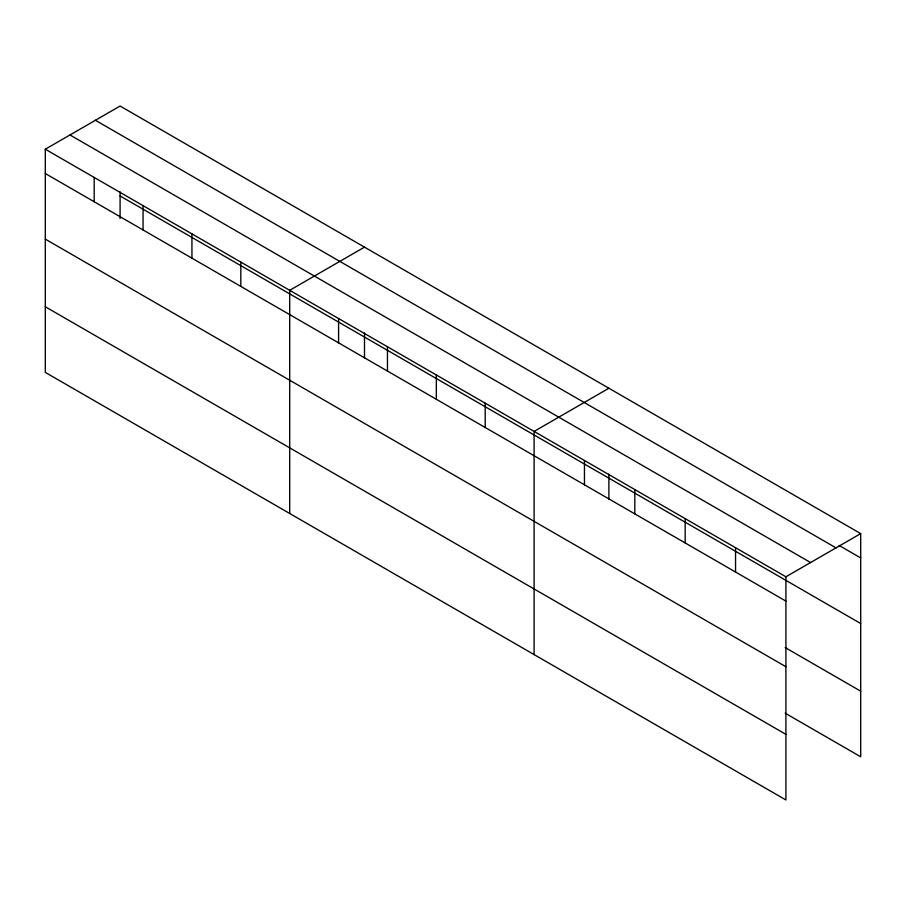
<?xml version="1.0" encoding="UTF-8"?>
<svg xmlns="http://www.w3.org/2000/svg" width="906" height="906" viewBox="0 0 906 906"><rect width="100%" height="100%" fill="white"/><g stroke="black" fill="none" stroke-linecap="round" stroke-linejoin="round"><path stroke-width="1.36" d="M45.3 149.218L785.91 576.794L785.91 799.964L45.3 372.389L45.3 149.218L120.09 106.036L860.7 533.611L860.7 756.782L785.162 713.169M364.495 247.134L289.705 290.316L289.705 513.487M608.889 388.232L534.098 431.415L534.098 654.596M785.91 576.794L860.7 533.611M839.115 545.457L860.7 557.926M95.413 120.283L836.023 547.87M69.977 134.96L810.587 562.547M120.09 195.956L860.7 623.543M45.3 173.522L785.91 601.108M785.162 647.552L860.7 691.165M45.3 239.139L785.91 666.725M45.3 306.76L785.91 734.347M735.547 547.722L735.547 572.026M685.185 518.651L685.185 542.954M634.823 489.568L634.823 513.872M608.889 474.065L608.889 499.297M584.461 460.497L584.461 484.801M485.22 403.193L485.22 427.507M436.341 374.982L436.341 399.286M387.462 346.76L387.462 371.064M364.495 332.966L364.495 358.198M338.584 318.538L338.584 342.842M240.815 262.094L240.815 286.398M191.936 233.873L191.936 258.176M143.057 205.651L143.057 229.954M120.09 191.857L120.09 218.505M94.179 177.429L94.179 201.744"/></g></svg>
